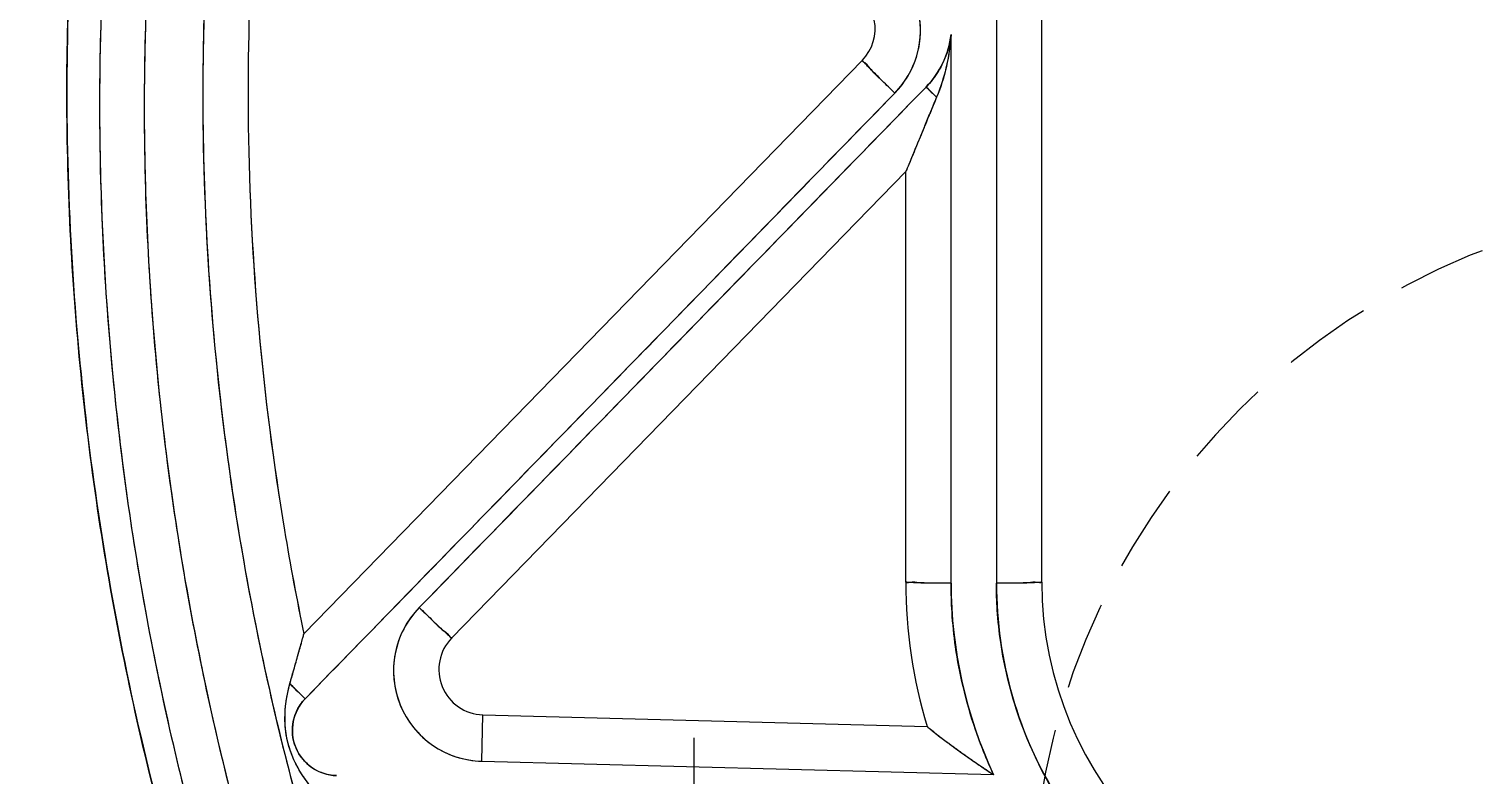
# Model space of a CAD drawing. Header units: millimetres. Extents: x 29875 to 31218, y -21313 to -20364.
# Drawn here: x 30558.53 to 30574.85, y -20581.7 to -20573.3 of the extents above; entities that cross this region are included whole.
import ezdxf

# ---------------------------------------------------------------- set-up
doc = ezdxf.new("R2010")
doc.units = ezdxf.units.MM
doc.header["$LTSCALE"] = 8
for name, pattern in [('CENTER2', [1.125, 0.75, -0.125, 0.125, -0.125]), ('HIDDEN', [0.375, 0.25, -0.125]), ('HIDDEN2', [0.1875, 0.125, -0.0625])]:
    doc.linetypes.add(name, pattern=pattern)
for name, color, linetype in [('Cav-cor', 30, 'Continuous'), ('PIN', 5, 'Continuous'), ('PRODUCT', 1, 'Continuous'), ('SP', 3, 'Continuous')]:
    doc.layers.add(name, color=color, linetype=linetype)

# ---------------------------------------------------------------- blocks, each defined once
blk = doc.blocks.new('20160826.095208')
at = {"layer": 'SP', "linetype": 'HIDDEN'}
blk.add_circle((0, 0), 16.5, dxfattribs=at)

msp = doc.modelspace()

# ---------------------------------------------------------------- linework, layer by layer
at = {"linetype": 'HIDDEN2'}
msp.add_lwpolyline([(30569.82, -20583.239), (30569.82, -20597.239, 0.414214), (30577.82, -20605.239), (30601.82, -20605.239, 0.414214), (30609.82, -20597.239), (30609.82, -20583.239, 0.414214), (30601.82, -20575.239), (30577.82, -20575.239, 0.414214)], format="xyb", close=True, dxfattribs=at)
at = {"layer": 'Cav-cor', "color": 241}
for p, q in [((30569.424, -20562.122), (30569.424, -20579.543)), ((30569.934, -20579.529), (30569.934, -20562.149)), ((30568.914, -20579.543), (30568.914, -20573.361)), ((30561.628, -20580.113), (30567.915, -20573.653)), ((30568.404, -20574.905), (30563.292, -20580.158)), ((30568.404, -20579.529), (30568.404, -20574.905)), ((30563.631, -20581.547), (30563.644, -20581.024)), ((30563.644, -20581.024), (30568.645, -20581.155)), ((30563.631, -20581.547), (30569.392, -20581.698))]:
    msp.add_line(p, q, dxfattribs=at)
for centre, radius, start, end in [((30567.549, -20573.311), 1.02, 315.7857, 66.3405), ((30567.549, -20573.297), 0.51, 315.78, 66.35), ((30567.901, -20573.242), 1.02, 315.7819, 353.3102), ((30586.096, -20555.995), 25.05, 225.7994, 226.1738), ((30574.014, -20579.529), 5.61, 180, 196.8511), ((30574.011, -20579.543), 5.097, 179.998, 205.0176), ((30574.012, -20579.543), 4.588, 179.9996, 212.2744), ((30574.014, -20579.529), 4.08, 180, 270), ((30563.657, -20580.528), 1.02, 135.7775, 268.5094), ((30563.657, -20580.514), 0.51, 135.78, 268.5), ((30578.868, -20563.126), 24.711, 225.2459, 225.8052), ((30562.008, -20581.199), 0.51, 135.7784, 268.51)]:
    msp.add_arc(centre, radius, start, end, dxfattribs=at)
for points, knots in [([(30575.51, -20596.951), (30575.053, -20596.928), (30574.138, -20596.867), (30572.773, -20596.691), (30571.653, -20596.437), (30570.783, -20596.145), (30569.934, -20595.797), (30568.915, -20595.265), (30567.388, -20594.247), (30565.673, -20592.707), (30564.246, -20590.903), (30563.267, -20589.353), (30562.607, -20588.146), (30562.013, -20586.905), (30561.3, -20585.216), (30560.558, -20583.045), (30559.906, -20580.371), (30559.486, -20577.651), (30559.301, -20574.905), (30559.345, -20572.611), (30559.508, -20570.785), (30559.696, -20569.423), (30559.944, -20568.07), (30560.341, -20566.281), (30560.939, -20564.069), (30561.469, -20562.315), (30561.732, -20561.438)], [0, 0, 0, 0, 0.031248, 0.062508, 0.093769, 0.109398, 0.125038, 0.156314, 0.18758, 0.250053, 0.312536, 0.343794, 0.37505, 0.406314, 0.437569, 0.500055, 0.56255, 0.625043, 0.687538, 0.750044, 0.781292, 0.812533, 0.843783, 0.875042, 0.937524, 1, 1, 1, 1]), ([(30575.537, -20596.454), (30575.088, -20596.43), (30574.19, -20596.371), (30572.851, -20596.2), (30571.533, -20595.898), (30570.269, -20595.416), (30569.076, -20594.781), (30567.588, -20593.769), (30566.254, -20592.545), (30565.093, -20591.171), (30564.043, -20589.71), (30563.15, -20588.143), (30562.385, -20586.515), (30561.698, -20584.852), (30560.984, -20582.718), (30560.361, -20580.091), (30559.966, -20577.42), (30559.8, -20574.725), (30559.858, -20572.476), (30560.026, -20570.686), (30560.279, -20568.905), (30560.745, -20566.704), (30561.456, -20564.102), (30561.975, -20562.38), (30562.233, -20561.519)], [0, 0, 0, 0, 0.031262, 0.062521, 0.093772, 0.12502, 0.156273, 0.18753, 0.249986, 0.281249, 0.312512, 0.375007, 0.406268, 0.437528, 0.500027, 0.562523, 0.625013, 0.687501, 0.749986, 0.781236, 0.812486, 0.874981, 0.937487, 1, 1, 1, 1]), ([(30586.69, -20597.57), (30586.153, -20597.601), (30585.08, -20597.637), (30583.469, -20597.621), (30581.859, -20597.557), (30580.246, -20597.467), (30578.899, -20597.388), (30577.816, -20597.333), (30576.729, -20597.288), (30575.372, -20597.239), (30574.019, -20597.14), (30572.951, -20596.996), (30572.161, -20596.847), (30571.383, -20596.649), (30570.621, -20596.392), (30569.877, -20596.079), (30568.909, -20595.59), (30567.753, -20594.859), (30566.473, -20593.827), (30565.309, -20592.671), (30564.268, -20591.413), (30563.041, -20589.633), (30561.771, -20587.244), (30560.572, -20584.232), (30559.698, -20581.105), (30559.144, -20577.904), (30558.95, -20575.2), (30558.961, -20573.037), (30559.054, -20571.419), (30559.232, -20569.812), (30559.499, -20568.219), (30559.84, -20566.641), (30560.104, -20565.597), (30560.242, -20565.077)], [0, 0, 0, 0, 0.031083, 0.062106, 0.093156, 0.124295, 0.155563, 0.171257, 0.186996, 0.218507, 0.249833, 0.265379, 0.280855, 0.296299, 0.311776, 0.327329, 0.342972, 0.374493, 0.406219, 0.437885, 0.469273, 0.500507, 0.56288, 0.62527, 0.68774, 0.75033, 0.812951, 0.84423, 0.875459, 0.906625, 0.937735, 0.968846, 1, 1, 1, 1]), ([(30560.737, -20570.228), (30560.561, -20571.561), (30560.4, -20574.256), (30560.702, -20578.29), (30561.389, -20581.592), (30562.2, -20584.158), (30562.939, -20586.038), (30563.811, -20587.859), (30564.836, -20589.601), (30566.042, -20591.225), (30567.215, -20592.437), (30568.247, -20593.302), (30569.067, -20593.892), (30569.933, -20594.412), (30570.844, -20594.85), (30571.796, -20595.19), (30572.778, -20595.427), (30573.777, -20595.578), (30574.447, -20595.639), (30574.783, -20595.664)], [0, 0, 0, 0, 0.124987, 0.249949, 0.374901, 0.437409, 0.499916, 0.562425, 0.62493, 0.68743, 0.749921, 0.781183, 0.812444, 0.843704, 0.874962, 0.906219, 0.937478, 0.968739, 1, 1, 1, 1]), ([(30561.242, -20570.281), (30561.062, -20571.645), (30560.898, -20574.528), (30561.194, -20577.835), (30561.547, -20579.726), (30561.628, -20580.113)], [0, 0, 0, 0, 0.419287, 0.880439, 1, 1, 1, 1]), ([(30568.914, -20573.361), (30568.904, -20573.482), (30568.871, -20573.723), (30568.797, -20573.956), (30568.75, -20574.068)], [0, 0, 0, 0, 0.500976, 1, 1, 1, 1]), ([(30568.28, -20574.022), (30568.256, -20573.999), (30568.209, -20573.953), (30568.141, -20573.886), (30568.078, -20573.823), (30568.023, -20573.768), (30567.983, -20573.727), (30567.957, -20573.7), (30567.942, -20573.684), (30567.93, -20573.672), (30567.921, -20573.662), (30567.918, -20573.657), (30567.914, -20573.654), (30567.915, -20573.653)], [0, 0, 0, 0, 0.193521, 0.380962, 0.55381, 0.705465, 0.830089, 0.880773, 0.922965, 0.956176, 0.980166, 0.994775, 1, 1, 1, 1]), ([(30568.75, -20574.068), (30568.683, -20574.232), (30568.586, -20574.469), (30568.475, -20574.736), (30568.428, -20574.852), (30568.41, -20574.893), (30568.404, -20574.905)], [0, 0, 0, 0, 0.586287, 0.850288, 0.954937, 1, 1, 1, 1]), ([(30568.914, -20579.543), (30568.881, -20579.543), (30568.816, -20579.542), (30568.721, -20579.542), (30568.634, -20579.54), (30568.558, -20579.539), (30568.502, -20579.537), (30568.466, -20579.535), (30568.444, -20579.534), (30568.428, -20579.533), (30568.415, -20579.532), (30568.409, -20579.53), (30568.404, -20579.53), (30568.404, -20579.529)], [0, 0, 0, 0, 0.194413, 0.38215, 0.55488, 0.706171, 0.830346, 0.880817, 0.922828, 0.955908, 0.979833, 0.994477, 1, 1, 1, 1]), ([(30569.934, -20579.529), (30569.934, -20579.53), (30569.929, -20579.53), (30569.923, -20579.532), (30569.91, -20579.533), (30569.894, -20579.534), (30569.872, -20579.535), (30569.835, -20579.537), (30569.78, -20579.539), (30569.704, -20579.54), (30569.616, -20579.542), (30569.522, -20579.542), (30569.457, -20579.543), (30569.424, -20579.543)], [0, 0, 0, 0, 0.005523, 0.020166, 0.044091, 0.077171, 0.119182, 0.169652, 0.293827, 0.445119, 0.617849, 0.805587, 1, 1, 1, 1]), ([(30562.926, -20579.817), (30562.95, -20579.839), (30562.996, -20579.884), (30563.063, -20579.948), (30563.125, -20580.007), (30563.179, -20580.059), (30563.219, -20580.096), (30563.245, -20580.12), (30563.261, -20580.134), (30563.273, -20580.144), (30563.283, -20580.153), (30563.288, -20580.156), (30563.291, -20580.159), (30563.292, -20580.158)], [0, 0, 0, 0, 0.195548, 0.38382, 0.556647, 0.707748, 0.831583, 0.881863, 0.923686, 0.95659, 0.980348, 0.994814, 1, 1, 1, 1]), ([(30561.47, -20580.674), (30561.487, -20580.614), (30561.512, -20580.526), (30561.545, -20580.41), (30561.568, -20580.328), (30561.586, -20580.263), (30561.6, -20580.215), (30561.609, -20580.184), (30561.616, -20580.157), (30561.622, -20580.138), (30561.625, -20580.126), (30561.627, -20580.119), (30561.627, -20580.117), (30561.628, -20580.113), (30561.628, -20580.113)], [0, 0, 0, 0, 0.319617, 0.473513, 0.620818, 0.757734, 0.820179, 0.876873, 0.925927, 0.964774, 0.979523, 0.990605, 0.997577, 1, 1, 1, 1]), ([(30561.984, -20582.095), (30561.883, -20582.018), (30561.688, -20581.838), (30561.472, -20581.493), (30561.391, -20581.081), (30561.434, -20580.806), (30561.47, -20580.674)], [0, 0, 0, 0, 0.236287, 0.490432, 0.74581, 1, 1, 1, 1]), ([(30568.645, -20581.155), (30568.645, -20581.156), (30568.648, -20581.159), (30568.653, -20581.164), (30568.662, -20581.171), (30568.678, -20581.185), (30568.705, -20581.206), (30568.741, -20581.235), (30568.784, -20581.268), (30568.848, -20581.317), (30568.934, -20581.381), (30569.043, -20581.46), (30569.157, -20581.54), (30569.273, -20581.62), (30569.352, -20581.672), (30569.392, -20581.698)], [0, 0, 0, 0, 0.003603, 0.011666, 0.02387, 0.039866, 0.081606, 0.133387, 0.192309, 0.256431, 0.394815, 0.541414, 0.692467, 0.845821, 1, 1, 1, 1])]:
    msp.add_open_spline(points, degree=3, knots=knots, dxfattribs=at)
for points in [[(30561.643, -20580.843), (30563.855, -20578.57), (30566.068, -20576.296), (30568.28, -20574.022)], [(30568.632, -20573.954), (30566.73, -20575.908), (30564.828, -20577.862), (30562.926, -20579.817)]]:
    msp.add_open_spline(points, degree=3, dxfattribs=at)
at = {"layer": 'PIN', "color": 141, "linetype": 'CENTER2'}
msp.add_line((30566.02, -20589.284), (30566.02, -20580.793), dxfattribs=at)
at = {"layer": 'PRODUCT'}
for p, q in [((30569.424, -20562.067), (30569.424, -20579.543)), ((30569.934, -20579.529), (30569.934, -20562.436)), ((30568.914, -20579.543), (30568.914, -20573.361)), ((30561.628, -20580.113), (30567.915, -20573.653)), ((30568.404, -20574.905), (30563.292, -20580.158)), ((30568.404, -20579.529), (30568.404, -20574.905)), ((30563.631, -20581.547), (30563.644, -20581.024)), ((30563.644, -20581.024), (30568.645, -20581.155)), ((30563.631, -20581.547), (30569.392, -20581.698))]:
    msp.add_line(p, q, dxfattribs=at)
for centre, radius, start, end in [((30567.549, -20573.297), 0.51, 315.78, 66.35), ((30574.014, -20579.529), 5.61, 180, 196.8544), ((30574.014, -20579.529), 4.08, 180, 270), ((30563.657, -20580.514), 0.51, 135.78, 268.5)]:
    msp.add_arc(centre, radius, start, end, dxfattribs=at)
for points, start_tangent, end_tangent in [([(30575.51, -20596.951), (30573.213, -20596.741), (30571.226, -20596.291), (30569.363, -20595.49), (30567.417, -20594.204), (30565.503, -20592.407), (30563.737, -20590.087), (30562.137, -20587.151), (30560.761, -20583.572), (30559.758, -20579.337), (30559.34, -20574.872), (30559.548, -20570.537), (30560.373, -20566.218), (30561.732, -20561.438)], (-0.998632, 0.05229), (0.287317, 0.957835)), ([(30575.537, -20596.454), (30574.328, -20596.37), (30573.257, -20596.244), (30572.315, -20596.07), (30571.489, -20595.852), (30570.708, -20595.574), (30569.901, -20595.209), (30569.029, -20594.724), (30568.105, -20594.103), (30567.146, -20593.331), (30566.153, -20592.376), (30565.138, -20591.2), (30564.122, -20589.765), (30563.131, -20588.047), (30562.208, -20586.078), (30561.404, -20583.941), (30560.783, -20581.81), (30560.356, -20579.85), (30560.08, -20578.076), (30559.919, -20576.463), (30559.845, -20575.006), (30559.838, -20573.713), (30559.876, -20572.578), (30559.946, -20571.571), (30560.042, -20570.645), (30560.162, -20569.757), (30560.31, -20568.864), (30560.489, -20567.953), (30560.695, -20567.027), (30560.925, -20566.091), (30561.174, -20565.151), (30561.436, -20564.214), (30561.705, -20563.288), (30561.973, -20562.386), (30562.233, -20561.519)], (-0.998635, 0.052231), (0.287042, 0.957918)), ([(30560.242, -20565.077), (30559.328, -20569.273), (30558.965, -20573.418), (30559.145, -20577.44), (30559.791, -20581.266), (30560.835, -20584.81), (30562.173, -20587.945), (30563.689, -20590.562), (30565.324, -20592.649), (30565.409, -20592.74)], (-0.256995, -0.966413), (0.679505, -0.733671)), ([(30560.737, -20570.228), (30560.49, -20574.006), (30560.677, -20577.386), (30561.151, -20580.336), (30561.811, -20582.903), (30562.592, -20585.14), (30563.451, -20587.09), (30564.366, -20588.787), (30565.324, -20590.24), (30566.301, -20591.456), (30567.277, -20592.458), (30568.23, -20593.273), (30569.148, -20593.929), (30570.031, -20594.447), (30570.866, -20594.841), (30571.706, -20595.144), (30572.62, -20595.38), (30573.639, -20595.551), (30574.783, -20595.664)], (-0.130943, -0.99139), (0.997326, -0.073081)), ([(30561.242, -20570.281), (30561.002, -20574.398), (30561.41, -20578.946), (30561.628, -20580.113)], (-0.13101, -0.991381), (0.203175, -0.979142)), ([(30568.28, -20574.022), (30568.446, -20573.796), (30568.54, -20573.554), (30568.569, -20573.318), (30568.546, -20573.094), (30568.476, -20572.884), (30568.357, -20572.688), (30568.187, -20572.514), (30567.958, -20572.376)], (0.697351, 0.71673), (-0.915912, 0.40138)), ([(30568.914, -20573.361), (30568.864, -20573.578), (30568.769, -20573.778), (30568.632, -20573.954)], (-0.116816, -0.993154), (-0.697243, -0.716835)), ([(30568.914, -20573.361), (30568.856, -20573.739), (30568.75, -20574.068)], (-0.077535, -0.99699), (-0.391395, -0.920223)), ([(30568.28, -20574.022), (30568.139, -20573.884), (30568.019, -20573.765), (30567.941, -20573.683), (30567.915, -20573.653)], (-0.716926, 0.69715), (0.69743, 0.716653)), ([(30561.643, -20580.843), (30563.842, -20578.583), (30566.055, -20576.31), (30568.28, -20574.022)], (0.697477, 0.716607), (0.69737, 0.716711)), ([(30568.632, -20573.954), (30566.739, -20575.899), (30564.837, -20577.854), (30562.926, -20579.817)], (-0.697369, -0.716712), (-0.697461, -0.716623)), ([(30568.75, -20574.068), (30568.684, -20574.228), (30568.623, -20574.376), (30568.568, -20574.512), (30568.518, -20574.632), (30568.475, -20574.737), (30568.439, -20574.823), (30568.414, -20574.883), (30568.404, -20574.905)], (-0.377529, -0.925998), (-0.427646, -0.903946)), ([(30568.632, -20573.954), (30568.692, -20574.011), (30568.75, -20574.067)], (0.716925, -0.69715), (0.721563, -0.692349)), ([(30568.914, -20579.543), (30568.719, -20579.542), (30568.553, -20579.538), (30568.443, -20579.534), (30568.404, -20579.529)], (-1, 0), (0.00008, 1)), ([(30569.392, -20581.698), (30569.188, -20581.192), (30569.048, -20580.705), (30568.964, -20580.258), (30568.924, -20579.868), (30568.914, -20579.543)], (-0.422823, 0.906212), (-0.000002, 1)), ([(30569.934, -20579.529), (30569.895, -20579.534), (30569.784, -20579.538), (30569.619, -20579.542), (30569.424, -20579.543)], (0.000251, -1), (-1, 0)), ([(30570.133, -20581.993), (30569.878, -20581.532), (30569.685, -20581.069), (30569.552, -20580.622), (30569.472, -20580.208), (30569.434, -20579.847), (30569.424, -20579.543)], (-0.533965, 0.845507), (-0.000003, 1)), ([(30562.926, -20579.817), (30562.752, -20580.058), (30562.655, -20580.337), (30562.643, -20580.63), (30562.713, -20580.914), (30562.862, -20581.166), (30563.076, -20581.366), (30563.339, -20581.497), (30563.631, -20581.547)], (-0.697418, -0.716665), (0.999653, -0.02636)), ([(30562.926, -20579.817), (30563.065, -20579.95), (30563.182, -20580.062), (30563.262, -20580.135), (30563.292, -20580.158)], (0.716925, -0.69715), (0.697421, 0.716662)), ([(30561.47, -20580.674), (30561.512, -20580.527), (30561.549, -20580.397), (30561.58, -20580.286), (30561.606, -20580.195), (30561.622, -20580.135), (30561.628, -20580.113)], (0.270088, 0.962836), (0.238568, 0.971126)), ([(30561.984, -20582.095), (30561.855, -20581.987), (30561.711, -20581.838), (30561.575, -20581.646), (30561.469, -20581.411), (30561.418, -20581.152), (30561.425, -20580.901), (30561.47, -20580.674)], (-0.797544, 0.603261), (0.270064, 0.962842)), ([(30561.643, -20580.843), (30561.554, -20580.757), (30561.47, -20580.674)], (-0.716919, 0.697156), (-0.709777, 0.704426)), ([(30561.995, -20581.709), (30561.913, -20581.7), (30561.825, -20581.675), (30561.734, -20581.629), (30561.647, -20581.559), (30561.572, -20581.463), (30561.519, -20581.344), (30561.498, -20581.218), (30561.508, -20581.1), (30561.54, -20580.997), (30561.587, -20580.912), (30561.643, -20580.843)], (-0.999658, 0.026168), (0.69744, 0.716643)), ([(30568.645, -20581.155), (30568.667, -20581.175), (30568.725, -20581.222), (30568.815, -20581.292), (30568.93, -20581.377), (30569.067, -20581.477), (30569.223, -20581.585), (30569.392, -20581.698)], (0.28994, -0.957045), (0.836415, -0.548096))]:
    msp.add_spline(points, degree=3, dxfattribs=dict(at, start_tangent=start_tangent, end_tangent=end_tangent))

# ---------------------------------------------------------------- block references
at = {"layer": 'SP'}
msp.add_blockref('20160826.095208', (30545.82, -20558.239), dxfattribs=at)

doc.saveas('drawing.dxf')
